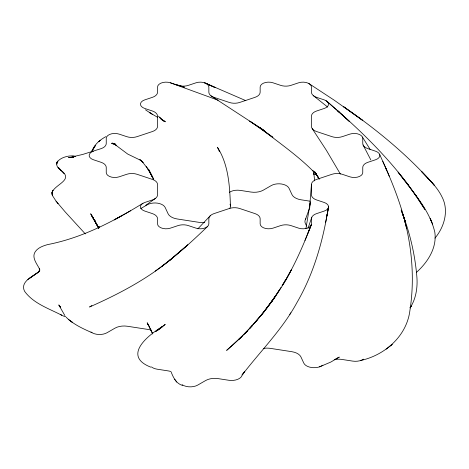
<?xml version="1.0" encoding="UTF-8"?>
<svg xmlns="http://www.w3.org/2000/svg" width="469" height="469" viewBox="0 0 469 469"><rect width="100%" height="100%" fill="white"/><g stroke="black" fill="none" stroke-linecap="round" stroke-linejoin="round"><path stroke-width="0.7" d="M73.727 157.279L69.588 157.496L82.714 154.442L101.116 148.632A10.259 5.921 0 0 0 106.246 143.502L106.246 138.373A8.548 4.936 0 0 1 119.067 134.099L126.765 136.661A10.259 5.921 0 0 0 137.024 136.661L152.419 131.531A10.259 5.921 0 0 0 157.549 126.401L157.549 116.142A10.259 5.921 0 0 0 152.419 111.012L144.722 108.45A8.548 4.936 0 0 1 144.722 99.897L152.419 97.335A10.259 5.921 0 0 0 157.549 92.2L157.549 87.07A8.548 4.936 0 0 1 170.37 82.796L178.068 85.364A10.259 5.921 0 0 0 188.327 85.364L196.024 82.796A8.548 4.936 0 0 1 208.852 87.07L208.852 92.2A10.259 5.921 0 0 0 213.981 97.335L229.37 102.465A10.259 5.921 0 0 0 239.63 102.465L255.019 97.335A10.259 5.921 0 0 0 260.148 92.2L260.148 87.07A8.548 4.936 0 0 1 272.976 82.796L280.673 85.364A10.259 5.921 0 0 0 290.932 85.364L298.63 82.796A8.548 4.936 0 0 1 311.451 87.07L311.451 92.2A10.259 5.921 0 0 0 316.581 97.335L324.278 99.897A8.548 4.936 0 0 1 324.278 108.45L316.581 111.012A10.259 5.921 0 0 0 311.451 116.142L311.451 126.401A10.259 5.921 0 0 0 316.581 131.531L331.976 136.661A10.259 5.921 0 0 0 342.235 136.661L349.933 134.099A8.548 4.936 0 0 1 362.754 138.373L362.754 143.502A10.259 5.921 0 0 0 367.884 148.632L375.581 151.2A8.548 4.936 0 0 1 375.581 159.747L367.884 162.315A10.259 5.921 0 0 0 362.754 167.445L362.754 172.574A8.548 4.936 0 0 1 349.933 176.848L342.235 174.286A10.259 5.921 0 0 0 331.976 174.286L316.581 179.416A10.259 5.921 0 0 0 311.451 184.546L309.499 208.775L310.261 203.054M52.071 192.085L51.953 193.076C53.718 184.516 74.559 180.377 61.146 170.528M52.059 192.237L52.34 195.391L56.051 201.148L65.162 211.882L85.299 233.902M310.273 202.362L305.935 228.532M327.034 215.312L328.552 206.776L327.034 215.312L328.488 207.404M325.55 222.746L327.145 214.679C321.728 245.275 312.671 275.514 296.988 302.511C282.467 329.349 260.6 350.935 242.18 374.954L244.578 371.554L242.866 374.057M309.792 207.462L305.372 219.633M311.791 217.241L307.981 228.409M99.053 226.855L98.601 228.028L90.675 213.776L98.783 228.01L91.385 214.984L98.637 227.975L92.205 216.315L93.542 218.32M304.967 240.486L311.387 224.504C304.082 243.517 295.98 262.294 285.797 279.958L291.454 269.634L285.797 279.958M308.033 233.058L311.17 225.132M39.607 270.455L38.405 272.184L39.607 270.455L38.915 271.756L39.724 269.388L39.255 268.385L39.707 270.953L39.724 269.388C37.268 264.153 31.077 257.434 35.415 251.448C38.282 247.544 43.089 245.891 47.562 244.607C81.969 237.959 113.41 221.491 142.981 203.27M284.366 281.752L285.345 280.005M282.098 285.603L284.038 282.303M283.206 284.337L286.213 279.254C270.677 306.181 250.229 330.176 226.633 350.378L242.086 336.291L238.756 339.398L247.392 330.909L244.261 334.022L252.416 325.515L249.479 328.622L264.452 311.293L254.491 323.135L257.235 320.028M52.417 191.112L52.985 190.185L52.475 191.012M279.852 289.25L280.978 287.427M410.082 307.887C415.81 299.134 417.586 288.371 416.964 278.064C415.3 256.256 410.398 234.717 402.719 214.239M99.194 227.037L98.519 228.098L98.895 227.717M279.483 289.83L271.305 302.171L275.414 296.062L268.907 305.407L264.135 311.598L273.216 299.275L261.901 314.388M91.555 151.528L95.453 145.449L92.018 151.059C94.486 144.44 99.844 139.885 105.877 136.649M273.726 298.812L279.084 290.446M410.129 307.781L411.266 306.023L410.111 307.805M289.783 314.418L290.886 312.788M434.927 238.158C444.471 226.89 449.208 210.176 441.81 196.54C437.085 186.914 429.018 179.533 421.83 171.783L431.445 182.001L427.699 177.939L428.461 178.748C403.182 151.27 374.004 127.644 343.302 106.498L362.836 120.515L334.338 100.278L308.919 83.564M210.223 215.787L197.906 228.796M38.839 271.563L37.837 272.595L38.417 272.032C32.777 276.528 19.933 281.617 24.505 291.173C33.311 303.519 48.835 308.502 61.761 315.244M207.703 226.345C193.134 240.392 178.173 254.092 161.963 266.245L170.956 259.293L187.817 244.812L169.379 260.535L170.956 259.293C146.557 279.477 118.376 294.251 89.556 307.002L91.854 305.565M99.199 141.157L98.842 141.497L100.272 140.254M416.454 272.372C427.611 262.353 437.143 247.855 434.816 232.208C429.405 208.951 411.741 190.912 398.105 172.117L408.182 184.827L416.525 196.552L424.891 209.432L415.417 194.87L416.525 196.552L406.951 183.227L408.182 184.827C387.722 157.561 363.463 133.425 337.885 110.989L349.546 121.582L337.885 110.989M158.381 330.018L165.229 324.413L155.591 331.589L162.391 326.571C147.887 335.288 122.122 356.006 150.748 367.133M360.808 360.473C385.084 355.097 406.775 335.933 409.912 310.537C414.655 280.128 412.216 248.869 404.348 219.187L406.629 228.596M390.284 345.888L392.207 344.381L386.116 349.176M155.163 271.158L163.675 265.008M145.771 205.299L155.409 198.428M29.348 278.469L37.96 272.442L27.87 279.483M140.671 208.599L147.319 204.765A10.687 6.173 0 0 1 165.199 207.533L168.072 213.723A12.827 7.404 0 0 0 177.141 218.959L198.598 222.277A12.827 7.404 0 0 0 204.736 222.353M322.889 365.193L321.681 365.89A10.687 6.173 0 0 1 303.801 363.123L300.928 356.932A12.827 7.404 0 0 0 291.859 351.697L270.402 348.379A12.827 7.404 0 0 0 263.267 348.461M130.499 210.804L114.196 219.891L122.55 215.283M335.81 358.814L339.304 357.097L330.739 362.091L319.512 366.858M73.762 157.273L68.497 157.514L73.61 157.297M75.45 156.4C67.278 153.809 47.908 161.576 61.351 170.652L58.156 167.31L64.048 173.671M72.677 156.2L75.573 156.412M114.864 143.989L112.197 143.666L115.04 144.018M310.414 201.248L301.028 199.794A12.827 7.404 0 0 1 291.958 194.559L289.086 188.362A10.687 6.173 0 0 0 271.205 185.601L263.349 190.133A12.827 7.404 0 0 1 250.962 192.05L240.234 190.391A10.687 6.173 0 0 0 229.364 192.325M115.28 143.954L111.692 143.309L114.618 143.954L111.956 143.162L114.5 144.118L112.595 143.115L116.459 145.378L114.6 144.264L127.715 154.067L141.21 160.597L139.891 159.683L143.139 162.491L141.228 160.633M175.523 84.443L184.364 87.134L177.575 85.047M170.37 82.796L218.073 100.208M245.803 100.647L204.572 82.796L215.066 87.527L206.319 83.564M182.593 385.471C176.385 383.753 173.378 377.733 171.22 372.193M91.994 332.697C82.82 328.652 73.369 324.372 66.158 317.226M157.648 117.332L149.722 112.66L152.384 114.401M161.406 119.419L165.393 121.793L161.682 119.554M160.902 119.067L164.59 121.506L159.401 117.309L161.963 119.531M150.737 113.322L145.449 109.799M210.986 95.823L264.287 130.605L249.684 121.113L272.94 137.388L260.043 127.814M70.649 321.072L72.144 322.156L68.603 319.582M260.037 127.832C279.026 142.893 299.527 156.675 316.241 174.368L315.408 173.337L317.449 176.098L314.693 171.83M313.591 95.823L327.731 107.125M326.019 100.665L339.193 112.138L327.409 101.703M60.384 306.996L59.563 306.175L60.472 307.183M142.101 161.477L148.098 169.256L146.275 166.53M158.481 116.171L160.222 118.024M57.494 202.889L58.033 203.528L56.051 201.148M60.149 306.796L58.772 304.926L64.845 315.514M148.82 325.586L147.278 323.598L148.732 325.574L152.742 333.899M174.591 379.187L176.702 382.077M94.767 220.078L95.453 221.034M312.225 128.653L326.365 150.273L340.359 174.017M316.077 174.005L318.387 177.587L315.678 173.301M147.383 168.195L153.609 179.281L151.458 174.955M314.74 171.93L319.26 179.158L314.693 171.783M370.188 149.505L362.473 137.118M148.732 325.574L147.202 322.783L152.677 333.846M363.094 145.009L370.815 159.894M152.273 176.666L148.556 169.385L151.135 174.339M148.556 169.385L153.609 179.281M306.585 226.076L305.372 223.467A12.827 7.404 0 0 1 305.929 218.695M219.492 151.733L217.44 147.254C228.544 164.637 229.74 185.982 230.455 206.026M379.573 154.219L386.421 169.497L382.827 161.43M431.832 222.206L430.137 218.372L432.635 224.071M389.393 176.508L386.128 168.828L386.421 169.497M386.128 168.828C393.38 185.448 399.969 202.42 404.559 219.984L403.082 214.609M401.142 210.03L405.187 221.257L402.695 214.198M401.681 211.443L402.771 214.386M52.34 195.391L51.959 193.439L52.018 194.219M312.975 170.376L314.083 174.62L313.855 173.46L314.64 180.882M404.348 219.187L405.656 224.375M98.971 227.905L98.818 226.328L98.865 227.629M311.451 184.546L311.451 194.805A10.259 5.921 0 0 0 316.581 199.935L324.278 202.502A8.548 4.936 0 0 1 324.278 211.05L316.581 213.618A10.259 5.921 0 0 0 311.451 218.747L311.451 223.877A8.548 4.936 0 0 1 298.63 228.151L290.932 225.589A10.259 5.921 0 0 0 280.673 225.589L272.976 228.151A8.548 4.936 0 0 1 260.148 223.877L260.148 218.747A10.259 5.921 0 0 0 255.019 213.618L239.63 208.488A10.259 5.921 0 0 0 229.37 208.488L213.981 213.618A10.259 5.921 0 0 0 208.852 218.747L208.852 223.877A8.548 4.936 0 0 1 196.024 228.151L188.327 225.589A10.259 5.921 0 0 0 178.068 225.589L170.37 228.151A8.548 4.936 0 0 1 157.549 223.877L157.549 218.747A10.259 5.921 0 0 0 152.419 213.618L144.722 211.05A8.548 4.936 0 0 1 144.722 202.502L152.419 199.935A10.259 5.921 0 0 0 157.549 194.805L157.549 184.546A10.259 5.921 0 0 0 152.419 179.416L137.024 174.286A10.259 5.921 0 0 0 126.765 174.286L119.067 176.848A8.548 4.936 0 0 1 106.246 172.574L106.246 167.445A10.259 5.921 0 0 0 101.116 162.315L93.419 159.747A8.548 4.936 0 0 1 93.419 151.2M363.522 359.166A10.687 6.173 0 0 1 352.653 361.101L341.924 359.442A12.827 7.404 0 0 0 334.198 359.641M242.215 374.538A10.687 6.173 0 0 1 228.766 380.265L218.038 378.606A12.827 7.404 0 0 0 205.651 380.523L197.795 385.055A10.687 6.173 0 0 1 182.136 384.721M171.015 371.583A12.827 7.404 0 0 0 167.972 370.862L157.244 369.203A10.687 6.173 0 0 1 151.411 366.905M151.358 330.135A12.827 7.404 0 0 0 148.808 329.566L127.351 326.248A12.827 7.404 0 0 0 114.964 328.165L107.108 332.697A10.687 6.173 0 0 1 90.951 331.999M65.789 316.704A10.687 6.173 0 0 1 60.718 314.547M230.015 204.144A12.827 7.404 0 0 1 229.874 208.259M56.878 162.831L56.661 164.068L57.247 161.922L56.778 163.142L56.878 162.831M57.611 161.395L57.095 162.245L57.81 161.072L57.611 161.395M433.649 184.552L430.7 181.175L434.376 185.384L433.649 184.552"/></g></svg>
